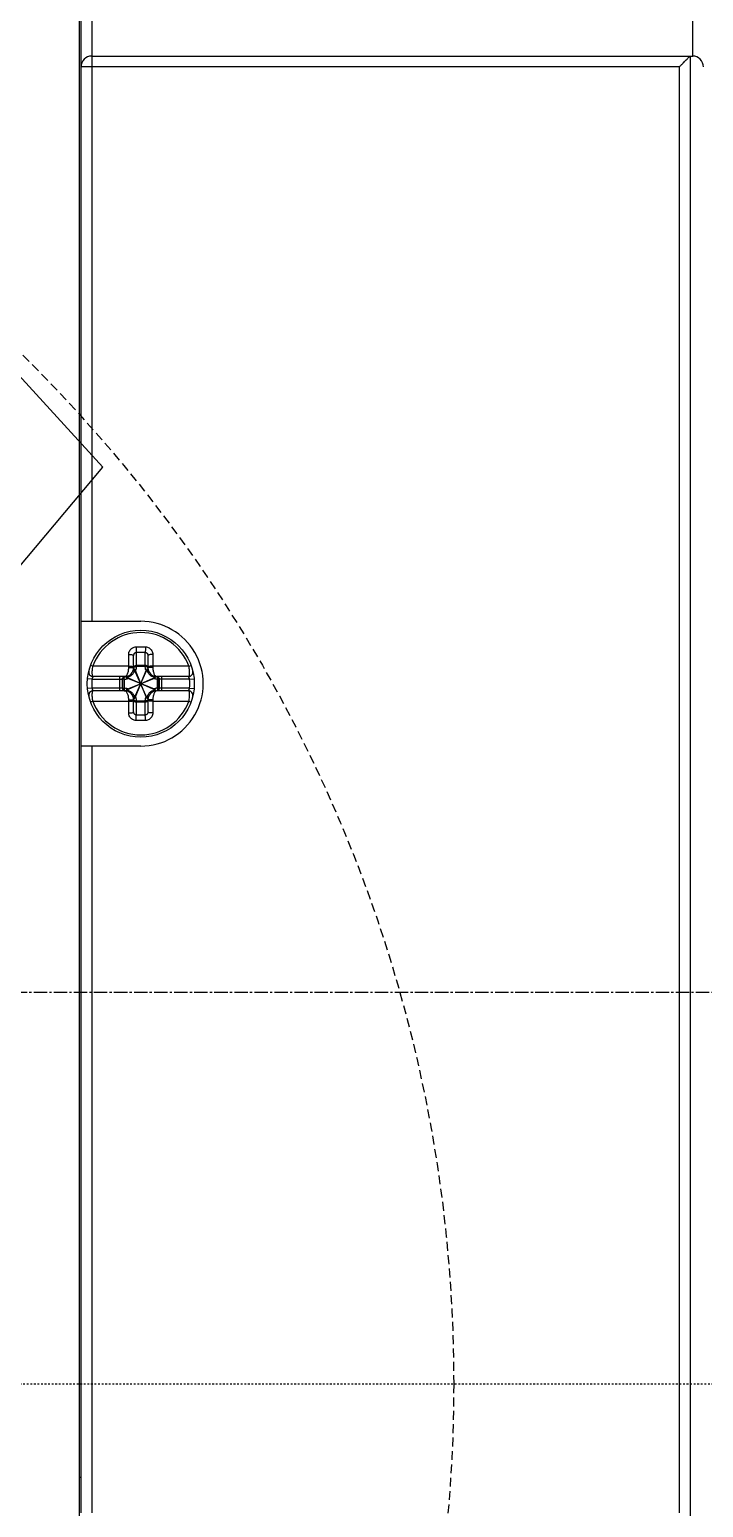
# Model space of a CAD drawing. Header units: millimetres. Extents: x -279 to 279, y -124 to 124.
# Drawn here: x 106.5 to 144.3, y -40.6 to 42.3 of the extents above; entities that cross this region are included whole.
import ezdxf

# ---------------------------------------------------------------- set-up
doc = ezdxf.new("R2010")
doc.units = ezdxf.units.MM
for name, pattern in [('AXES2', [1.125, 0.75, -0.125, 0.125, -0.125]), ('CENTER2', [1.125, 0.75, -0.125, 0.125, -0.125]), ('HIDDENX2', [0.75, 0.5, -0.25])]:
    doc.linetypes.add(name, pattern=pattern)
doc.layers.add('AXE', color=80, linetype='AXES2')

msp = doc.modelspace()

# ---------------------------------------------------------------- linework, layer by layer
for p, q in [((109.276, 48.022), (109.276, -40.632)), ((109.376, -40.932), (109.376, 45.561)), ((109.978, 45.564), (109.978, 40.768)), ((143.675, 40.768), (143.675, 45.186)), ((109.979, 40.768), (109.979, 40.167)), ((109.979, 40.768), (143.674, 40.768)), ((143.526, 40.768), (143.526, -41.532)), ((109.977, 40.165), (109.376, 40.165)), ((109.977, 40.167), (109.977, 9.068)), ((142.806, 40.167), (109.977, 40.167)), ((142.926, 40.168), (142.806, 40.167)), ((142.926, -40.932), (142.926, 40.168)), ((109.376, 9.068), (112.726, 9.068)), ((112.326, 6.468), (112.326, 7.141)), ((112.476, 7.33), (112.476, 6.598)), ((112.976, 6.598), (112.976, 7.33)), ((113.126, 7.141), (113.126, 6.468)), ((109.988, 5.818), (109.739, 5.841)), ((110.03, 6.549), (109.907, 6.594)), ((109.988, 5.818), (111.692, 5.818)), ((111.826, 5.968), (110.054, 5.968)), ((111.558, 5.168), (111.558, 5.968)), ((111.703, 5.318), (111.703, 5.818)), ((111.709, 5.819), (111.709, 5.317)), ((111.787, 5.819), (111.709, 5.819)), ((111.787, 5.819), (111.787, 5.317)), ((111.901, 5.201), (113.552, 5.935)), ((113.552, 5.201), (111.901, 5.935)), ((111.993, 5.275), (113.46, 5.861)), ((113.46, 5.275), (111.993, 5.861)), ((112.048, 6.468), (112.326, 6.468)), ((112.36, 4.743), (113.093, 6.393)), ((113.093, 4.743), (112.36, 6.393)), ((112.433, 4.834), (113.02, 6.301)), ((113.02, 4.834), (112.433, 6.301)), ((112.476, 6.59), (112.476, 6.528)), ((112.976, 6.59), (112.476, 6.59)), ((112.977, 6.528), (112.476, 6.528)), ((112.976, 6.528), (112.976, 6.59)), ((113.405, 6.468), (113.126, 6.468)), ((115.399, 5.968), (113.626, 5.968)), ((113.666, 5.317), (113.666, 5.819)), ((113.744, 5.819), (113.666, 5.819)), ((113.744, 5.317), (113.744, 5.819)), ((113.75, 5.818), (113.75, 5.318)), ((115.465, 5.818), (113.761, 5.818)), ((113.895, 5.968), (113.895, 5.168)), ((115.422, 6.549), (115.545, 6.594)), ((115.465, 5.818), (115.714, 5.841)), ((109.988, 5.318), (109.739, 5.295)), ((111.692, 5.318), (109.988, 5.318)), ((111.826, 5.168), (110.054, 5.168)), ((111.709, 5.317), (111.787, 5.317)), ((115.399, 5.168), (113.626, 5.168)), ((113.666, 5.317), (113.744, 5.317)), ((115.465, 5.318), (113.761, 5.318)), ((115.465, 5.318), (115.714, 5.295)), ((110.03, 4.586), (109.907, 4.542)), ((112.048, 4.668), (112.326, 4.668)), ((112.326, 3.994), (112.326, 4.668)), ((112.476, 4.608), (112.476, 4.545)), ((112.476, 4.608), (112.977, 4.608)), ((112.476, 4.545), (112.976, 4.545)), ((112.476, 4.538), (112.476, 3.806)), ((112.976, 4.545), (112.976, 4.608)), ((112.976, 3.806), (112.976, 4.538)), ((113.126, 4.668), (113.126, 3.994)), ((113.405, 4.668), (113.126, 4.668)), ((115.422, 4.586), (115.545, 4.542)), ((112.726, 2.068), (109.376, 2.068)), ((109.976, 2.068), (109.976, -40.932)), ((109.276, -38.93), (109.376, -38.93))]:
    msp.add_line(p, q)
at = {"color": 7}
for p in [(99.568, 29.777), (59.622, -43.098)]:
    msp.add_line(p, (110.59, 17.715), dxfattribs=at)
at = {"color": 6, "linetype": 'CENTER2', "ltscale": 0.008}
msp.add_line((209.233, -33.719), (-212.949, -33.719), dxfattribs=at)
at = {"color": 3, "linetype": 'ByBlock', "lineweight": -2}
msp.add_lwpolyline([(-10.724, 98.281), (109.276, 98.281), (109.276, -96.719), (-10.724, -96.719)], close=True, dxfattribs=at)
at = {"color": 4, "linetype": 'HIDDENX2'}
msp.add_circle((49.276, -33.719), 81, dxfattribs=at)
msp.add_circle((112.726, 5.568), 3)
for centre, radius, start, end in [((109.979, 40.165), 0.603, 89.99997, 179.99992), ((143.674, 40.165), 0.603, -0.00477, 90.00001), ((112.726, 5.568), 2.869, 20.00374, 159.99626), ((112.726, 5.568), 3.5, -90.00004, 90.00011), ((110.054, 6.218), 0.25, 166.32798, -90), ((112.726, 5.568), 2.75, 174.78409, -174.78409), ((111.826, 6.468), 0.5, -90, 0), ((113.626, 6.468), 0.5, 180, -90), ((115.399, 6.218), 0.25, -90, 13.67202), ((112.726, 5.568), 2.75, -5.21591, 5.21591), ((110.054, 4.918), 0.25, 90, -166.32798), ((111.826, 4.668), 0.5, 0, 90), ((113.626, 4.668), 0.5, 90, 180), ((115.399, 4.918), 0.25, -13.67202, 90), ((112.726, 5.568), 2.869, -159.99626, -20.00374)]:
    msp.add_arc(centre, radius, start, end)
for points, knots in [([(142.926, 40.168), (142.969, 40.21), (143.051, 40.292), (143.166, 40.408), (143.268, 40.509), (143.351, 40.593), (143.416, 40.658), (143.464, 40.706), (143.499, 40.741), (143.518, 40.76), (143.526, 40.768)], [0, 0, 0, 0, 0.1795987, 0.3466679, 0.49142, 0.6094933, 0.700988, 0.7680286, 0.8135762, 0.8485258, 0.8485258, 0.8485258, 0.8485258]), ([(112.048, 7.21), (112.048, 7.246), (112.058, 7.32), (112.101, 7.422), (112.169, 7.51), (112.257, 7.578), (112.358, 7.62), (112.43, 7.631), (112.466, 7.632)], [0, 0, 0, 0, 0.1098057, 0.2199669, 0.3301188, 0.4394918, 0.54796, 0.6552349, 0.6552349, 0.6552349, 0.6552349]), ([(112.466, 7.632), (112.523, 7.633), (112.64, 7.635), (112.813, 7.635), (112.929, 7.633), (112.987, 7.632)], [0, 0, 0, 0, 0.1736504, 0.3480313, 0.5216824, 0.5216824, 0.5216824, 0.5216824]), ([(112.466, 7.632), (112.466, 7.604), (112.467, 7.546), (112.469, 7.464), (112.472, 7.392), (112.475, 7.348), (112.476, 7.33)], [0, 0, 0, 0, 0.0855535, 0.1711448, 0.2464505, 0.3023986, 0.3023986, 0.3023986, 0.3023986]), ([(112.987, 7.632), (112.987, 7.604), (112.986, 7.546), (112.984, 7.464), (112.981, 7.392), (112.978, 7.348), (112.976, 7.33)], [0, 0, 0, 0, 0.0855532, 0.1711444, 0.2464499, 0.3023976, 0.3023976, 0.3023976, 0.3023976]), ([(112.987, 7.632), (113.023, 7.631), (113.095, 7.62), (113.196, 7.578), (113.283, 7.51), (113.351, 7.422), (113.395, 7.32), (113.405, 7.246), (113.405, 7.21)], [0, 0, 0, 0, 0.1071405, 0.2154647, 0.3249364, 0.4351139, 0.5453754, 0.6552346, 0.6552346, 0.6552346, 0.6552346]), ([(112.048, 6.549), (112.048, 6.617), (112.048, 6.758), (112.048, 6.978), (112.048, 7.13), (112.048, 7.21)], [0, 0, 0, 0, 0.2031864, 0.4228029, 0.6601804, 0.6601804, 0.6601804, 0.6601804]), ([(112.048, 7.21), (112.076, 7.21), (112.13, 7.21), (112.205, 7.202), (112.266, 7.187), (112.308, 7.171), (112.326, 7.15), (112.326, 7.141)], [0, 0, 0, 0, 0.0836628, 0.1615778, 0.2259129, 0.271165, 0.2978123, 0.2978123, 0.2978123, 0.2978123]), ([(112.326, 7.141), (112.326, 7.157), (112.33, 7.189), (112.345, 7.234), (112.369, 7.273), (112.401, 7.303), (112.437, 7.323), (112.463, 7.329), (112.476, 7.33)], [0, 0, 0, 0, 0.0478248, 0.0950374, 0.140642, 0.1838674, 0.2247332, 0.2637193, 0.2637193, 0.2637193, 0.2637193]), ([(112.476, 7.33), (112.532, 7.331), (112.643, 7.333), (112.81, 7.333), (112.921, 7.331), (112.976, 7.33)], [0, 0, 0, 0, 0.1664766, 0.3334814, 0.5000358, 0.5000358, 0.5000358, 0.5000358]), ([(112.976, 7.33), (112.989, 7.329), (113.016, 7.323), (113.052, 7.303), (113.084, 7.273), (113.108, 7.234), (113.123, 7.189), (113.126, 7.157), (113.126, 7.141)], [0, 0, 0, 0, 0.0389363, 0.079745, 0.1230044, 0.1686166, 0.2158708, 0.2637194, 0.2637194, 0.2637194, 0.2637194]), ([(113.405, 7.21), (113.377, 7.21), (113.323, 7.21), (113.248, 7.202), (113.187, 7.187), (113.145, 7.171), (113.126, 7.15), (113.126, 7.141)], [0, 0, 0, 0, 0.0836627, 0.1615774, 0.2259123, 0.2711642, 0.2978116, 0.2978116, 0.2978116, 0.2978116]), ([(113.405, 7.21), (113.405, 7.13), (113.405, 6.978), (113.405, 6.758), (113.405, 6.617), (113.405, 6.549)], [0, 0, 0, 0, 0.2381418, 0.4575888, 0.6601804, 0.6601804, 0.6601804, 0.6601804]), ([(110.03, 6.549), (110.021, 6.509), (110.006, 6.429), (109.991, 6.311), (109.985, 6.202), (109.988, 6.108), (110.001, 6.036), (110.018, 5.986), (110.044, 5.968), (110.054, 5.968)], [0, 0, 0, 0, 0.1235728, 0.2445592, 0.3560264, 0.4513325, 0.5252916, 0.5755898, 0.6074797, 0.6074797, 0.6074797, 0.6074797]), ([(110.054, 5.968), (110.054, 5.967), (110.052, 5.964), (110.049, 5.959), (110.044, 5.951), (110.037, 5.94), (110.029, 5.925), (110.019, 5.905), (110.008, 5.88), (109.997, 5.851), (109.991, 5.829), (109.988, 5.818)], [0, 0, 0, 0, 0.0039486, 0.0094157, 0.0182851, 0.0310674, 0.0483578, 0.0705441, 0.0977069, 0.1294594, 0.1648516, 0.1648516, 0.1648516, 0.1648516]), ([(112.048, 6.549), (111.973, 6.549), (111.818, 6.549), (111.578, 6.549), (111.318, 6.549), (111.033, 6.549), (110.721, 6.549), (110.384, 6.549), (110.151, 6.549), (110.03, 6.549)], [0, 0, 0, 0, 0.226677, 0.462883, 0.720889, 1.006032, 1.318365, 1.65611, 2.01782, 2.01782, 2.01782, 2.01782]), ([(111.692, 5.818), (111.692, 5.837), (111.699, 5.876), (111.728, 5.926), (111.773, 5.96), (111.809, 5.968), (111.826, 5.968)], [0, 0, 0, 0, 0.0583066, 0.1150187, 0.169396, 0.2220596, 0.2220596, 0.2220596, 0.2220596]), ([(111.692, 5.818), (111.694, 5.818), (111.698, 5.818), (111.701, 5.818), (111.703, 5.818)], [0, 0, 0, 0, 0.0059425, 0.01055145, 0.01055145, 0.01055145, 0.01055145]), ([(111.703, 5.818), (111.703, 5.837), (111.71, 5.876), (111.737, 5.92), (111.762, 5.94), (111.772, 5.947)], [0, 0, 0, 0, 0.057279, 0.1140206, 0.1515661, 0.1515661, 0.1515661, 0.1515661]), ([(111.703, 5.818), (111.704, 5.818), (111.706, 5.818), (111.708, 5.818), (111.709, 5.819)], [0, 0, 0, 0, 0.003170856, 0.006342518, 0.006342518, 0.006342518, 0.006342518]), ([(111.709, 5.819), (111.709, 5.834), (111.713, 5.864), (111.733, 5.906), (111.757, 5.932), (111.774, 5.944), (111.778, 5.946)], [0, 0, 0, 0, 0.045733, 0.0912046, 0.1362217, 0.1511912, 0.1511912, 0.1511912, 0.1511912]), ([(111.772, 5.947), (111.777, 5.95), (111.795, 5.959), (111.814, 5.965), (111.827, 5.967)], [0, 0, 0, 0, 0.01869933, 0.05823713, 0.05823713, 0.05823713, 0.05823713]), ([(111.778, 5.946), (111.786, 5.952), (111.804, 5.961), (111.823, 5.966), (111.833, 5.967)], [0, 0, 0, 0, 0.02967942, 0.05925893, 0.05925893, 0.05925893, 0.05925893]), ([(111.787, 5.819), (111.786, 5.834), (111.787, 5.863), (111.795, 5.904), (111.807, 5.937), (111.823, 5.959), (111.836, 5.966), (111.841, 5.967)], [0, 0, 0, 0, 0.0458114, 0.0879665, 0.1236543, 0.1515153, 0.1664746, 0.1664746, 0.1664746, 0.1664746]), ([(111.787, 5.819), (111.81, 5.82), (111.857, 5.824), (111.926, 5.838), (111.971, 5.853), (111.993, 5.861)], [0, 0, 0, 0, 0.0707814, 0.1412402, 0.2113736, 0.2113736, 0.2113736, 0.2113736]), ([(111.826, 5.968), (111.844, 5.968), (111.883, 5.981), (111.931, 6.026), (111.972, 6.092), (112.006, 6.174), (112.03, 6.267), (112.045, 6.366), (112.048, 6.434), (112.048, 6.468)], [0, 0, 0, 0, 0.0524925, 0.117083, 0.1951302, 0.2843041, 0.3811799, 0.4817579, 0.5846488, 0.5846488, 0.5846488, 0.5846488]), ([(112.356, 6.393), (112.358, 6.362), (112.355, 6.302), (112.331, 6.219), (112.296, 6.149), (112.255, 6.092), (112.211, 6.047), (112.166, 6.012), (112.121, 5.986), (112.079, 5.966), (112.036, 5.952), (111.993, 5.942), (111.948, 5.937), (111.917, 5.937), (111.901, 5.938)], [0, 0, 0, 0, 0.0938287, 0.1793635, 0.2565216, 0.3261378, 0.3893163, 0.4459716, 0.4967598, 0.5432983, 0.5873596, 0.6307739, 0.6753898, 0.7230868, 0.7230868, 0.7230868, 0.7230868]), ([(111.901, 5.938), (111.901, 5.944), (111.902, 5.955), (111.905, 5.968), (111.909, 5.975), (111.912, 5.975)], [0, 0, 0, 0, 0.01950644, 0.03272134, 0.04016497, 0.04016497, 0.04016497, 0.04016497]), ([(111.901, 5.935), (111.902, 5.929), (111.907, 5.917), (111.921, 5.902), (111.941, 5.887), (111.965, 5.873), (111.983, 5.865), (111.993, 5.861)], [0, 0, 0, 0, 0.0167142, 0.0370613, 0.0611929, 0.089436, 0.1210992, 0.1210992, 0.1210992, 0.1210992]), ([(112.048, 6.549), (112.076, 6.55), (112.13, 6.549), (112.204, 6.545), (112.266, 6.536), (112.303, 6.528), (112.326, 6.515), (112.326, 6.509)], [0, 0, 0, 0, 0.0836565, 0.1612525, 0.224407, 0.2666916, 0.2861967, 0.2861967, 0.2861967, 0.2861967]), ([(112.048, 6.468), (112.048, 6.482), (112.048, 6.509), (112.048, 6.536), (112.048, 6.549)], [0, 0, 0, 0, 0.04087318, 0.081449, 0.081449, 0.081449, 0.081449]), ([(112.357, 6.393), (112.35, 6.393), (112.339, 6.392), (112.326, 6.39), (112.32, 6.385), (112.319, 6.383)], [0, 0, 0, 0, 0.01982656, 0.03310502, 0.0405854, 0.0405854, 0.0405854, 0.0405854]), ([(112.326, 6.462), (112.327, 6.47), (112.331, 6.48), (112.338, 6.487), (112.34, 6.489)], [0, 0, 0, 0, 0.02191237, 0.03052101, 0.03052101, 0.03052101, 0.03052101]), ([(112.328, 6.485), (112.33, 6.496), (112.335, 6.513), (112.343, 6.528), (112.347, 6.533)], [0, 0, 0, 0, 0.03428379, 0.05182173, 0.05182173, 0.05182173, 0.05182173]), ([(112.33, 6.489), (112.331, 6.493), (112.334, 6.502), (112.338, 6.51), (112.34, 6.514)], [0, 0, 0, 0, 0.01378514, 0.02765049, 0.02765049, 0.02765049, 0.02765049]), ([(112.347, 6.533), (112.353, 6.543), (112.374, 6.566), (112.419, 6.591), (112.457, 6.598), (112.476, 6.598)], [0, 0, 0, 0, 0.0359462, 0.0921698, 0.1504178, 0.1504178, 0.1504178, 0.1504178]), ([(112.347, 6.526), (112.349, 6.53), (112.361, 6.546), (112.388, 6.568), (112.43, 6.586), (112.461, 6.591), (112.476, 6.59)], [0, 0, 0, 0, 0.0142204, 0.0579784, 0.1035325, 0.1499962, 0.1499962, 0.1499962, 0.1499962]), ([(112.347, 6.496), (112.349, 6.498), (112.362, 6.506), (112.39, 6.518), (112.431, 6.526), (112.461, 6.528), (112.476, 6.528)], [0, 0, 0, 0, 0.0103374, 0.0465112, 0.0892018, 0.1354947, 0.1354947, 0.1354947, 0.1354947]), ([(112.433, 6.301), (112.429, 6.311), (112.421, 6.33), (112.407, 6.354), (112.392, 6.373), (112.377, 6.387), (112.365, 6.392), (112.36, 6.393)], [0, 0, 0, 0, 0.0317573, 0.0600928, 0.0842418, 0.1044154, 0.1210995, 0.1210995, 0.1210995, 0.1210995]), ([(112.476, 6.528), (112.476, 6.502), (112.472, 6.45), (112.458, 6.374), (112.442, 6.325), (112.433, 6.301)], [0, 0, 0, 0, 0.0774682, 0.154588, 0.2314006, 0.2314006, 0.2314006, 0.2314006]), ([(112.476, 6.598), (112.476, 6.597), (112.476, 6.594), (112.476, 6.592), (112.476, 6.59)], [0, 0, 0, 0, 0.003688552, 0.007377923, 0.007377923, 0.007377923, 0.007377923]), ([(112.976, 6.59), (112.976, 6.592), (112.976, 6.594), (112.976, 6.597), (112.976, 6.598)], [0, 0, 0, 0, 0.003689407, 0.007377939, 0.007377939, 0.007377939, 0.007377939]), ([(113.106, 6.533), (113.1, 6.543), (113.079, 6.566), (113.034, 6.591), (112.996, 6.598), (112.976, 6.598)], [0, 0, 0, 0, 0.0359462, 0.0921698, 0.1504178, 0.1504178, 0.1504178, 0.1504178]), ([(113.106, 6.527), (113.103, 6.531), (113.092, 6.546), (113.065, 6.568), (113.023, 6.586), (112.992, 6.59), (112.976, 6.59)], [0, 0, 0, 0, 0.0141573, 0.0577532, 0.1031411, 0.1496209, 0.1496209, 0.1496209, 0.1496209]), ([(113.106, 6.495), (113.104, 6.497), (113.091, 6.506), (113.063, 6.518), (113.022, 6.526), (112.992, 6.527), (112.976, 6.528)], [0, 0, 0, 0, 0.0103421, 0.046671, 0.0894882, 0.1357595, 0.1357595, 0.1357595, 0.1357595]), ([(113.02, 6.301), (113.011, 6.325), (112.995, 6.374), (112.98, 6.45), (112.977, 6.502), (112.977, 6.528)], [0, 0, 0, 0, 0.076826, 0.1539298, 0.2313993, 0.2313993, 0.2313993, 0.2313993]), ([(113.093, 6.393), (113.088, 6.392), (113.076, 6.387), (113.061, 6.373), (113.046, 6.354), (113.032, 6.33), (113.024, 6.311), (113.02, 6.301)], [0, 0, 0, 0, 0.0166543, 0.0368369, 0.0609853, 0.0893813, 0.1210997, 0.1210997, 0.1210997, 0.1210997]), ([(113.552, 5.938), (113.521, 5.937), (113.461, 5.94), (113.379, 5.963), (113.309, 5.997), (113.252, 6.038), (113.207, 6.082), (113.172, 6.127), (113.145, 6.171), (113.125, 6.214), (113.111, 6.257), (113.101, 6.301), (113.096, 6.346), (113.096, 6.377), (113.097, 6.393)], [0, 0, 0, 0, 0.09286, 0.1779133, 0.2548012, 0.3242883, 0.3874546, 0.4441567, 0.4950951, 0.5418647, 0.5862252, 0.629993, 0.6749988, 0.7231162, 0.7231162, 0.7231162, 0.7231162]), ([(113.134, 6.383), (113.133, 6.385), (113.127, 6.39), (113.114, 6.392), (113.103, 6.393), (113.097, 6.393)], [0, 0, 0, 0, 0.00743743, 0.02062358, 0.04002973, 0.04002973, 0.04002973, 0.04002973]), ([(113.125, 6.485), (113.123, 6.496), (113.118, 6.513), (113.11, 6.528), (113.106, 6.533)], [0, 0, 0, 0, 0.03428379, 0.05182173, 0.05182173, 0.05182173, 0.05182173]), ([(113.123, 6.489), (113.122, 6.493), (113.119, 6.502), (113.115, 6.511), (113.113, 6.515)], [0, 0, 0, 0, 0.01365938, 0.02745435, 0.02745435, 0.02745435, 0.02745435]), ([(113.126, 6.462), (113.126, 6.469), (113.122, 6.48), (113.116, 6.487), (113.114, 6.489)], [0, 0, 0, 0, 0.0217285, 0.03022503, 0.03022503, 0.03022503, 0.03022503]), ([(113.405, 6.549), (113.377, 6.55), (113.323, 6.549), (113.249, 6.545), (113.186, 6.536), (113.149, 6.528), (113.126, 6.515), (113.126, 6.509)], [0, 0, 0, 0, 0.0836553, 0.1612503, 0.2244043, 0.2666891, 0.2861948, 0.2861948, 0.2861948, 0.2861948]), ([(113.405, 6.549), (113.405, 6.536), (113.405, 6.509), (113.405, 6.482), (113.405, 6.468)], [0, 0, 0, 0, 0.04057582, 0.081449, 0.081449, 0.081449, 0.081449]), ([(115.422, 6.549), (115.317, 6.549), (115.111, 6.549), (114.811, 6.549), (114.531, 6.549), (114.269, 6.549), (114.028, 6.549), (113.807, 6.549), (113.601, 6.549), (113.469, 6.549), (113.405, 6.549)], [0, 0, 0, 0, 0.317355, 0.617063, 0.898371, 1.160025, 1.401105, 1.621632, 1.824629, 2.01782, 2.01782, 2.01782, 2.01782]), ([(113.405, 6.468), (113.405, 6.434), (113.408, 6.366), (113.423, 6.267), (113.447, 6.174), (113.48, 6.092), (113.522, 6.026), (113.57, 5.981), (113.609, 5.968), (113.626, 5.968)], [0, 0, 0, 0, 0.1028909, 0.2034689, 0.3003448, 0.3895186, 0.4675659, 0.5321559, 0.5846489, 0.5846489, 0.5846489, 0.5846489]), ([(113.46, 5.861), (113.47, 5.865), (113.488, 5.873), (113.512, 5.888), (113.532, 5.902), (113.546, 5.918), (113.551, 5.929), (113.552, 5.935)], [0, 0, 0, 0, 0.0317324, 0.0600985, 0.0842445, 0.1044157, 0.1210998, 0.1210998, 0.1210998, 0.1210998]), ([(113.666, 5.819), (113.643, 5.82), (113.596, 5.824), (113.526, 5.838), (113.482, 5.853), (113.46, 5.861)], [0, 0, 0, 0, 0.0707729, 0.1411727, 0.2113666, 0.2113666, 0.2113666, 0.2113666]), ([(113.541, 5.975), (113.544, 5.975), (113.548, 5.968), (113.551, 5.956), (113.551, 5.944), (113.552, 5.938)], [0, 0, 0, 0, 0.00743598, 0.02059398, 0.04016598, 0.04016598, 0.04016598, 0.04016598]), ([(113.605, 5.968), (113.613, 5.968), (113.622, 5.963), (113.63, 5.957), (113.632, 5.955)], [0, 0, 0, 0, 0.02169078, 0.03019587, 0.03019587, 0.03019587, 0.03019587]), ([(113.626, 5.968), (113.644, 5.968), (113.68, 5.96), (113.725, 5.926), (113.754, 5.876), (113.761, 5.837), (113.761, 5.818)], [0, 0, 0, 0, 0.0526637, 0.1070409, 0.163753, 0.2220596, 0.2220596, 0.2220596, 0.2220596]), ([(113.638, 5.947), (113.64, 5.945), (113.648, 5.932), (113.658, 5.904), (113.666, 5.863), (113.667, 5.834), (113.666, 5.819)], [0, 0, 0, 0, 0.0102006, 0.0458885, 0.0880436, 0.133855, 0.133855, 0.133855, 0.133855]), ([(113.647, 5.962), (113.653, 5.96), (113.664, 5.956), (113.675, 5.95), (113.681, 5.947)], [0, 0, 0, 0, 0.01863896, 0.03733829, 0.03733829, 0.03733829, 0.03733829]), ([(113.675, 5.946), (113.679, 5.944), (113.695, 5.932), (113.72, 5.906), (113.739, 5.864), (113.744, 5.834), (113.744, 5.819)], [0, 0, 0, 0, 0.0149696, 0.0599866, 0.1054583, 0.1511912, 0.1511912, 0.1511912, 0.1511912]), ([(113.681, 5.947), (113.691, 5.94), (113.716, 5.92), (113.743, 5.876), (113.75, 5.837), (113.75, 5.818)], [0, 0, 0, 0, 0.0375455, 0.094287, 0.1515661, 0.1515661, 0.1515661, 0.1515661]), ([(113.75, 5.818), (113.749, 5.818), (113.747, 5.818), (113.745, 5.818), (113.744, 5.819)], [0, 0, 0, 0, 0.003170867, 0.006342519, 0.006342519, 0.006342519, 0.006342519]), ([(113.761, 5.818), (113.759, 5.818), (113.755, 5.818), (113.752, 5.818), (113.75, 5.818)], [0, 0, 0, 0, 0.00592009, 0.01055162, 0.01055162, 0.01055162, 0.01055162]), ([(115.399, 5.968), (115.409, 5.968), (115.435, 5.986), (115.452, 6.036), (115.464, 6.108), (115.467, 6.202), (115.462, 6.311), (115.447, 6.429), (115.431, 6.509), (115.422, 6.549)], [0, 0, 0, 0, 0.0318858, 0.0821635, 0.1560971, 0.2514174, 0.3629358, 0.4839241, 0.6074801, 0.6074801, 0.6074801, 0.6074801]), ([(115.465, 5.818), (115.462, 5.829), (115.456, 5.851), (115.445, 5.88), (115.434, 5.905), (115.424, 5.925), (115.416, 5.94), (115.409, 5.951), (115.404, 5.959), (115.401, 5.964), (115.399, 5.967), (115.399, 5.968)], [0, 0, 0, 0, 0.0352605, 0.0669405, 0.0940745, 0.116274, 0.1336148, 0.1464625, 0.155371, 0.16099, 0.1648517, 0.1648517, 0.1648517, 0.1648517]), ([(110.054, 5.168), (110.044, 5.168), (110.018, 5.15), (110.001, 5.1), (109.988, 5.028), (109.985, 4.934), (109.991, 4.825), (110.006, 4.707), (110.021, 4.627), (110.03, 4.586)], [0, 0, 0, 0, 0.0318858, 0.0821635, 0.1560971, 0.2514174, 0.3629358, 0.4839241, 0.6074801, 0.6074801, 0.6074801, 0.6074801]), ([(109.988, 5.318), (109.991, 5.306), (109.997, 5.285), (110.008, 5.255), (110.019, 5.231), (110.029, 5.211), (110.037, 5.196), (110.044, 5.185), (110.049, 5.177), (110.052, 5.172), (110.054, 5.169), (110.054, 5.168)], [0, 0, 0, 0, 0.0353923, 0.0671447, 0.0943075, 0.1164939, 0.1337842, 0.1465665, 0.1554359, 0.1609031, 0.1648516, 0.1648516, 0.1648516, 0.1648516]), ([(111.703, 5.318), (111.701, 5.318), (111.698, 5.318), (111.694, 5.318), (111.692, 5.318)], [0, 0, 0, 0, 0.00460895, 0.01055145, 0.01055145, 0.01055145, 0.01055145]), ([(111.692, 5.318), (111.692, 5.298), (111.699, 5.26), (111.728, 5.21), (111.773, 5.176), (111.809, 5.168), (111.826, 5.168)], [0, 0, 0, 0, 0.0583059, 0.1150177, 0.1693952, 0.2220596, 0.2220596, 0.2220596, 0.2220596]), ([(111.709, 5.317), (111.708, 5.317), (111.706, 5.317), (111.704, 5.318), (111.703, 5.318)], [0, 0, 0, 0, 0.003171706, 0.006342511, 0.006342511, 0.006342511, 0.006342511]), ([(111.703, 5.318), (111.703, 5.298), (111.71, 5.26), (111.737, 5.216), (111.762, 5.196), (111.772, 5.189)], [0, 0, 0, 0, 0.0572789, 0.1140203, 0.1515658, 0.1515658, 0.1515658, 0.1515658]), ([(111.709, 5.317), (111.709, 5.302), (111.713, 5.272), (111.733, 5.23), (111.757, 5.204), (111.773, 5.192), (111.778, 5.19)], [0, 0, 0, 0, 0.045665, 0.0910333, 0.13595, 0.1508712, 0.1508712, 0.1508712, 0.1508712]), ([(111.772, 5.189), (111.777, 5.186), (111.795, 5.177), (111.814, 5.171), (111.827, 5.169)], [0, 0, 0, 0, 0.01869931, 0.05823715, 0.05823715, 0.05823715, 0.05823715]), ([(111.778, 5.19), (111.786, 5.184), (111.804, 5.175), (111.823, 5.17), (111.833, 5.169)], [0, 0, 0, 0, 0.02967141, 0.05921905, 0.05921905, 0.05921905, 0.05921905]), ([(111.993, 5.275), (111.96, 5.287), (111.892, 5.307), (111.822, 5.316), (111.787, 5.317)], [0, 0, 0, 0, 0.1053394, 0.2111984, 0.2111984, 0.2111984, 0.2111984]), ([(111.787, 5.317), (111.787, 5.302), (111.787, 5.273), (111.795, 5.232), (111.807, 5.199), (111.823, 5.177), (111.836, 5.17), (111.84, 5.169)], [0, 0, 0, 0, 0.0458653, 0.0880909, 0.1238551, 0.1516436, 0.166229, 0.166229, 0.166229, 0.166229]), ([(112.048, 4.668), (112.048, 4.702), (112.045, 4.77), (112.03, 4.869), (112.006, 4.962), (111.972, 5.044), (111.931, 5.11), (111.883, 5.155), (111.844, 5.168), (111.826, 5.168)], [0, 0, 0, 0, 0.1028909, 0.2034689, 0.3003448, 0.3895186, 0.4675659, 0.5321559, 0.5846489, 0.5846489, 0.5846489, 0.5846489]), ([(111.993, 5.275), (111.983, 5.271), (111.965, 5.262), (111.94, 5.248), (111.921, 5.234), (111.907, 5.218), (111.902, 5.207), (111.901, 5.201)], [0, 0, 0, 0, 0.0316796, 0.0600381, 0.08418, 0.1044267, 0.1211, 0.1211, 0.1211, 0.1211]), ([(111.901, 5.198), (111.932, 5.199), (111.992, 5.196), (112.074, 5.173), (112.144, 5.139), (112.201, 5.098), (112.246, 5.053), (112.281, 5.009), (112.308, 4.964), (112.328, 4.921), (112.342, 4.879), (112.352, 4.835), (112.357, 4.79), (112.357, 4.759), (112.356, 4.743)], [0, 0, 0, 0, 0.0928686, 0.177922, 0.2548099, 0.3242971, 0.3874633, 0.4441655, 0.4951039, 0.5418735, 0.586234, 0.6300018, 0.6750076, 0.7232211, 0.7232211, 0.7232211, 0.7232211]), ([(111.912, 5.161), (111.909, 5.161), (111.905, 5.167), (111.902, 5.18), (111.901, 5.191), (111.901, 5.198)], [0, 0, 0, 0, 0.00741749, 0.02055169, 0.04016923, 0.04016923, 0.04016923, 0.04016923]), ([(113.097, 4.743), (113.095, 4.774), (113.098, 4.834), (113.122, 4.917), (113.156, 4.987), (113.198, 5.043), (113.242, 5.089), (113.287, 5.124), (113.331, 5.15), (113.374, 5.17), (113.417, 5.184), (113.46, 5.194), (113.505, 5.199), (113.536, 5.199), (113.552, 5.198)], [0, 0, 0, 0, 0.0938219, 0.1793572, 0.2565156, 0.3261314, 0.3893097, 0.4459654, 0.4967539, 0.5432923, 0.5873537, 0.6307681, 0.6753837, 0.7230769, 0.7230769, 0.7230769, 0.7230769]), ([(113.626, 5.168), (113.609, 5.168), (113.57, 5.155), (113.522, 5.11), (113.48, 5.044), (113.447, 4.962), (113.423, 4.869), (113.408, 4.77), (113.405, 4.702), (113.405, 4.668)], [0, 0, 0, 0, 0.0524925, 0.117083, 0.1951302, 0.2843041, 0.3811799, 0.4817579, 0.5846488, 0.5846488, 0.5846488, 0.5846488]), ([(113.666, 5.317), (113.643, 5.316), (113.596, 5.312), (113.526, 5.297), (113.482, 5.283), (113.46, 5.275)], [0, 0, 0, 0, 0.0707814, 0.1412402, 0.2113736, 0.2113736, 0.2113736, 0.2113736]), ([(113.552, 5.201), (113.551, 5.207), (113.545, 5.218), (113.532, 5.234), (113.512, 5.248), (113.488, 5.262), (113.47, 5.271), (113.46, 5.275)], [0, 0, 0, 0, 0.0167144, 0.0370631, 0.0611946, 0.0894349, 0.1210992, 0.1210992, 0.1210992, 0.1210992]), ([(113.541, 5.161), (113.544, 5.161), (113.548, 5.168), (113.551, 5.18), (113.551, 5.191), (113.552, 5.198)], [0, 0, 0, 0, 0.00744721, 0.02063901, 0.04005218, 0.04005218, 0.04005218, 0.04005218]), ([(113.666, 5.317), (113.667, 5.302), (113.666, 5.273), (113.658, 5.232), (113.646, 5.199), (113.63, 5.177), (113.617, 5.17), (113.612, 5.169)], [0, 0, 0, 0, 0.0458114, 0.0879665, 0.1236543, 0.1515153, 0.1664746, 0.1664746, 0.1664746, 0.1664746]), ([(113.675, 5.189), (113.667, 5.184), (113.649, 5.175), (113.629, 5.17), (113.62, 5.169)], [0, 0, 0, 0, 0.02967942, 0.05925893, 0.05925893, 0.05925893, 0.05925893]), ([(113.761, 5.318), (113.761, 5.298), (113.754, 5.26), (113.725, 5.21), (113.68, 5.176), (113.644, 5.168), (113.626, 5.168)], [0, 0, 0, 0, 0.0583066, 0.1150187, 0.169396, 0.2220596, 0.2220596, 0.2220596, 0.2220596]), ([(113.681, 5.189), (113.675, 5.186), (113.658, 5.177), (113.639, 5.171), (113.626, 5.169)], [0, 0, 0, 0, 0.01869933, 0.05823713, 0.05823713, 0.05823713, 0.05823713]), ([(113.744, 5.317), (113.744, 5.302), (113.739, 5.271), (113.72, 5.23), (113.695, 5.204), (113.679, 5.192), (113.675, 5.189)], [0, 0, 0, 0, 0.045733, 0.0912046, 0.1362217, 0.1511912, 0.1511912, 0.1511912, 0.1511912]), ([(113.75, 5.318), (113.75, 5.298), (113.743, 5.26), (113.716, 5.216), (113.691, 5.196), (113.681, 5.189)], [0, 0, 0, 0, 0.057279, 0.1140206, 0.1515661, 0.1515661, 0.1515661, 0.1515661]), ([(113.75, 5.318), (113.749, 5.318), (113.747, 5.317), (113.745, 5.317), (113.744, 5.317)], [0, 0, 0, 0, 0.003170859, 0.006342521, 0.006342521, 0.006342521, 0.006342521]), ([(113.761, 5.318), (113.759, 5.318), (113.755, 5.318), (113.752, 5.318), (113.75, 5.318)], [0, 0, 0, 0, 0.0059425, 0.01055145, 0.01055145, 0.01055145, 0.01055145]), ([(115.399, 5.168), (115.399, 5.169), (115.401, 5.172), (115.404, 5.177), (115.409, 5.185), (115.416, 5.196), (115.424, 5.211), (115.434, 5.231), (115.445, 5.255), (115.456, 5.285), (115.462, 5.306), (115.465, 5.318)], [0, 0, 0, 0, 0.0039486, 0.0094157, 0.0182851, 0.0310674, 0.0483578, 0.0705441, 0.0977069, 0.1294594, 0.1648516, 0.1648516, 0.1648516, 0.1648516]), ([(115.422, 4.586), (115.431, 4.627), (115.447, 4.707), (115.462, 4.825), (115.467, 4.934), (115.464, 5.028), (115.452, 5.1), (115.435, 5.15), (115.409, 5.168), (115.399, 5.168)], [0, 0, 0, 0, 0.1235728, 0.2445592, 0.3560264, 0.4513325, 0.5252916, 0.5755898, 0.6074797, 0.6074797, 0.6074797, 0.6074797]), ([(110.03, 4.586), (110.136, 4.586), (110.342, 4.586), (110.641, 4.586), (110.922, 4.586), (111.184, 4.586), (111.425, 4.586), (111.646, 4.586), (111.852, 4.586), (111.984, 4.586), (112.048, 4.586)], [0, 0, 0, 0, 0.317355, 0.617063, 0.898371, 1.160025, 1.401105, 1.621632, 1.824629, 2.01782, 2.01782, 2.01782, 2.01782]), ([(112.048, 4.586), (112.048, 4.6), (112.048, 4.627), (112.048, 4.654), (112.048, 4.668)], [0, 0, 0, 0, 0.04057582, 0.081449, 0.081449, 0.081449, 0.081449]), ([(112.048, 4.586), (112.076, 4.586), (112.13, 4.587), (112.204, 4.591), (112.266, 4.6), (112.303, 4.608), (112.326, 4.621), (112.326, 4.627)], [0, 0, 0, 0, 0.0836553, 0.1612503, 0.2244043, 0.2666891, 0.2861948, 0.2861948, 0.2861948, 0.2861948]), ([(112.048, 3.926), (112.048, 4.006), (112.048, 4.158), (112.048, 4.378), (112.048, 4.519), (112.048, 4.586)], [0, 0, 0, 0, 0.2380856, 0.457554, 0.6601804, 0.6601804, 0.6601804, 0.6601804]), ([(112.319, 4.753), (112.32, 4.751), (112.326, 4.746), (112.339, 4.744), (112.35, 4.743), (112.356, 4.743)], [0, 0, 0, 0, 0.00743743, 0.02062358, 0.04002973, 0.04002973, 0.04002973, 0.04002973]), ([(112.326, 4.674), (112.327, 4.666), (112.331, 4.656), (112.337, 4.649), (112.339, 4.647)], [0, 0, 0, 0, 0.0217285, 0.03022503, 0.03022503, 0.03022503, 0.03022503]), ([(112.328, 4.651), (112.33, 4.64), (112.335, 4.623), (112.343, 4.608), (112.347, 4.603)], [0, 0, 0, 0, 0.03428379, 0.05182173, 0.05182173, 0.05182173, 0.05182173]), ([(112.33, 4.647), (112.331, 4.642), (112.334, 4.634), (112.338, 4.625), (112.34, 4.621)], [0, 0, 0, 0, 0.01365939, 0.02745435, 0.02745435, 0.02745435, 0.02745435]), ([(112.347, 4.641), (112.349, 4.638), (112.362, 4.63), (112.39, 4.618), (112.431, 4.61), (112.461, 4.609), (112.476, 4.608)], [0, 0, 0, 0, 0.0103421, 0.046671, 0.0894882, 0.1357595, 0.1357595, 0.1357595, 0.1357595]), ([(112.347, 4.609), (112.35, 4.605), (112.361, 4.59), (112.388, 4.567), (112.43, 4.549), (112.461, 4.545), (112.476, 4.545)], [0, 0, 0, 0, 0.0141573, 0.0577532, 0.1031411, 0.1496209, 0.1496209, 0.1496209, 0.1496209]), ([(112.347, 4.603), (112.353, 4.593), (112.374, 4.57), (112.419, 4.544), (112.457, 4.538), (112.476, 4.538)], [0, 0, 0, 0, 0.0359462, 0.0921698, 0.1504178, 0.1504178, 0.1504178, 0.1504178]), ([(112.36, 4.743), (112.365, 4.744), (112.377, 4.749), (112.392, 4.763), (112.407, 4.782), (112.421, 4.806), (112.429, 4.825), (112.433, 4.834)], [0, 0, 0, 0, 0.0166543, 0.0368369, 0.0609853, 0.0893813, 0.1210997, 0.1210997, 0.1210997, 0.1210997]), ([(112.433, 4.834), (112.442, 4.811), (112.458, 4.761), (112.472, 4.686), (112.476, 4.634), (112.476, 4.608)], [0, 0, 0, 0, 0.076826, 0.1539298, 0.2313993, 0.2313993, 0.2313993, 0.2313993]), ([(112.476, 4.545), (112.476, 4.544), (112.476, 4.542), (112.476, 4.539), (112.476, 4.538)], [0, 0, 0, 0, 0.003689407, 0.007377939, 0.007377939, 0.007377939, 0.007377939]), ([(113.106, 4.64), (113.103, 4.638), (113.09, 4.63), (113.063, 4.618), (113.022, 4.61), (112.992, 4.608), (112.976, 4.608)], [0, 0, 0, 0, 0.0103374, 0.0465112, 0.0892018, 0.1354947, 0.1354947, 0.1354947, 0.1354947]), ([(113.106, 4.61), (113.103, 4.606), (113.092, 4.59), (113.065, 4.568), (113.023, 4.55), (112.992, 4.545), (112.976, 4.545)], [0, 0, 0, 0, 0.0142204, 0.0579784, 0.1035325, 0.1499962, 0.1499962, 0.1499962, 0.1499962]), ([(113.106, 4.603), (113.1, 4.593), (113.079, 4.57), (113.034, 4.544), (112.996, 4.538), (112.976, 4.538)], [0, 0, 0, 0, 0.0359462, 0.0921698, 0.1504178, 0.1504178, 0.1504178, 0.1504178]), ([(112.976, 4.538), (112.976, 4.539), (112.976, 4.542), (112.976, 4.544), (112.976, 4.545)], [0, 0, 0, 0, 0.003688555, 0.007377923, 0.007377923, 0.007377923, 0.007377923]), ([(112.977, 4.608), (112.977, 4.634), (112.98, 4.686), (112.995, 4.761), (113.011, 4.811), (113.02, 4.834)], [0, 0, 0, 0, 0.0774682, 0.154588, 0.2314006, 0.2314006, 0.2314006, 0.2314006]), ([(113.02, 4.834), (113.025, 4.822), (113.035, 4.8), (113.053, 4.772), (113.071, 4.752), (113.086, 4.744), (113.093, 4.743)], [0, 0, 0, 0, 0.0391246, 0.0726548, 0.0995837, 0.1209714, 0.1209714, 0.1209714, 0.1209714]), ([(113.134, 4.753), (113.133, 4.751), (113.127, 4.746), (113.114, 4.744), (113.103, 4.743), (113.096, 4.743)], [0, 0, 0, 0, 0.00742914, 0.02057673, 0.04016399, 0.04016399, 0.04016399, 0.04016399]), ([(113.125, 4.651), (113.123, 4.64), (113.118, 4.623), (113.11, 4.608), (113.106, 4.603)], [0, 0, 0, 0, 0.03428379, 0.05182174, 0.05182174, 0.05182174, 0.05182174]), ([(113.126, 4.674), (113.126, 4.666), (113.122, 4.656), (113.115, 4.649), (113.113, 4.646)], [0, 0, 0, 0, 0.02191237, 0.03052101, 0.03052101, 0.03052101, 0.03052101]), ([(113.123, 4.647), (113.122, 4.643), (113.119, 4.634), (113.115, 4.626), (113.113, 4.622)], [0, 0, 0, 0, 0.01378514, 0.02765049, 0.02765049, 0.02765049, 0.02765049]), ([(113.405, 4.586), (113.377, 4.586), (113.323, 4.587), (113.249, 4.591), (113.186, 4.6), (113.149, 4.608), (113.126, 4.621), (113.126, 4.627)], [0, 0, 0, 0, 0.0836565, 0.1612525, 0.224407, 0.2666916, 0.2861967, 0.2861967, 0.2861967, 0.2861967]), ([(113.405, 4.668), (113.405, 4.654), (113.405, 4.627), (113.405, 4.6), (113.405, 4.586)], [0, 0, 0, 0, 0.04087318, 0.081449, 0.081449, 0.081449, 0.081449]), ([(113.405, 4.586), (113.48, 4.586), (113.634, 4.586), (113.875, 4.586), (114.135, 4.586), (114.42, 4.586), (114.731, 4.586), (115.069, 4.586), (115.302, 4.586), (115.422, 4.586)], [0, 0, 0, 0, 0.226677, 0.462883, 0.720889, 1.006032, 1.318365, 1.65611, 2.01782, 2.01782, 2.01782, 2.01782]), ([(113.405, 4.586), (113.405, 4.519), (113.405, 4.378), (113.405, 4.158), (113.405, 4.005), (113.405, 3.926)], [0, 0, 0, 0, 0.2032378, 0.422876, 0.6601804, 0.6601804, 0.6601804, 0.6601804]), ([(112.048, 3.926), (112.076, 3.925), (112.13, 3.926), (112.205, 3.934), (112.266, 3.949), (112.308, 3.965), (112.326, 3.986), (112.326, 3.994)], [0, 0, 0, 0, 0.0836627, 0.1615774, 0.2259123, 0.2711642, 0.2978116, 0.2978116, 0.2978116, 0.2978116]), ([(112.466, 3.504), (112.43, 3.505), (112.358, 3.515), (112.257, 3.558), (112.17, 3.625), (112.102, 3.713), (112.058, 3.816), (112.048, 3.89), (112.048, 3.926)], [0, 0, 0, 0, 0.1071405, 0.2154647, 0.3249364, 0.4351139, 0.5453754, 0.6552346, 0.6552346, 0.6552346, 0.6552346]), ([(112.476, 3.806), (112.463, 3.807), (112.437, 3.812), (112.401, 3.833), (112.369, 3.863), (112.345, 3.902), (112.33, 3.947), (112.326, 3.978), (112.326, 3.994)], [0, 0, 0, 0, 0.0389363, 0.079745, 0.1230044, 0.1686166, 0.2158708, 0.2637194, 0.2637194, 0.2637194, 0.2637194]), ([(112.466, 3.504), (112.466, 3.532), (112.467, 3.589), (112.469, 3.671), (112.472, 3.744), (112.475, 3.787), (112.476, 3.806)], [0, 0, 0, 0, 0.0855532, 0.1711444, 0.2464499, 0.3023976, 0.3023976, 0.3023976, 0.3023976]), ([(112.987, 3.504), (112.929, 3.503), (112.813, 3.501), (112.64, 3.501), (112.523, 3.503), (112.466, 3.504)], [0, 0, 0, 0, 0.1736511, 0.348032, 0.5216824, 0.5216824, 0.5216824, 0.5216824]), ([(112.976, 3.806), (112.921, 3.805), (112.81, 3.803), (112.643, 3.803), (112.532, 3.805), (112.476, 3.806)], [0, 0, 0, 0, 0.1665544, 0.3335592, 0.5000358, 0.5000358, 0.5000358, 0.5000358]), ([(113.126, 3.994), (113.126, 3.978), (113.123, 3.947), (113.108, 3.902), (113.084, 3.863), (113.052, 3.833), (113.016, 3.812), (112.989, 3.807), (112.976, 3.806)], [0, 0, 0, 0, 0.0478248, 0.0950374, 0.140642, 0.1838674, 0.2247332, 0.2637193, 0.2637193, 0.2637193, 0.2637193]), ([(112.987, 3.504), (112.987, 3.532), (112.986, 3.589), (112.984, 3.671), (112.981, 3.744), (112.978, 3.787), (112.976, 3.806)], [0, 0, 0, 0, 0.0855535, 0.1711448, 0.2464505, 0.3023986, 0.3023986, 0.3023986, 0.3023986]), ([(113.405, 3.926), (113.405, 3.89), (113.395, 3.816), (113.351, 3.713), (113.283, 3.626), (113.196, 3.558), (113.095, 3.515), (113.023, 3.505), (112.987, 3.504)], [0, 0, 0, 0, 0.1098057, 0.2199669, 0.3301188, 0.4394918, 0.54796, 0.6552349, 0.6552349, 0.6552349, 0.6552349]), ([(113.405, 3.926), (113.377, 3.925), (113.323, 3.926), (113.248, 3.934), (113.187, 3.949), (113.145, 3.965), (113.126, 3.986), (113.126, 3.994)], [0, 0, 0, 0, 0.0836628, 0.1615778, 0.2259129, 0.271165, 0.2978123, 0.2978123, 0.2978123, 0.2978123])]:
    msp.add_open_spline(points, degree=3, knots=knots)
for points in [[(111.827, 5.967), (111.832, 5.968), (111.837, 5.968), (111.843, 5.968)], [(111.833, 5.967), (111.836, 5.967), (111.84, 5.968), (111.843, 5.968)], [(111.841, 5.967), (111.841, 5.967), (111.842, 5.968), (111.843, 5.968)], [(111.843, 5.968), (111.844, 5.968), (111.846, 5.968), (111.848, 5.968)], [(111.843, 5.968), (111.844, 5.968), (111.846, 5.968), (111.848, 5.968)], [(111.901, 5.938), (111.901, 5.937), (111.901, 5.936), (111.901, 5.935)], [(112.326, 6.462), (112.327, 6.471), (112.328, 6.48), (112.33, 6.489)], [(112.326, 6.468), (112.326, 6.474), (112.327, 6.479), (112.328, 6.485)], [(112.34, 6.514), (112.342, 6.518), (112.344, 6.522), (112.347, 6.526)], [(112.34, 6.489), (112.342, 6.492), (112.344, 6.494), (112.347, 6.496)], [(112.356, 6.393), (112.357, 6.393), (112.359, 6.393), (112.36, 6.393)], [(113.097, 6.393), (113.095, 6.393), (113.094, 6.393), (113.093, 6.393)], [(113.113, 6.515), (113.111, 6.519), (113.109, 6.523), (113.106, 6.527)], [(113.114, 6.489), (113.111, 6.491), (113.109, 6.493), (113.106, 6.495)], [(113.126, 6.462), (113.126, 6.471), (113.125, 6.48), (113.123, 6.489)], [(113.126, 6.468), (113.126, 6.474), (113.126, 6.479), (113.125, 6.485)], [(113.552, 5.938), (113.552, 5.937), (113.552, 5.936), (113.552, 5.935)], [(113.605, 5.968), (113.62, 5.968), (113.635, 5.965), (113.648, 5.96)], [(113.61, 5.968), (113.616, 5.968), (113.623, 5.967), (113.629, 5.966)], [(113.629, 5.966), (113.635, 5.965), (113.641, 5.964), (113.647, 5.962)], [(113.632, 5.955), (113.634, 5.952), (113.636, 5.95), (113.638, 5.947)], [(113.648, 5.96), (113.658, 5.956), (113.667, 5.952), (113.675, 5.946)], [(111.827, 5.169), (111.832, 5.168), (111.837, 5.168), (111.843, 5.168)], [(111.833, 5.169), (111.836, 5.168), (111.839, 5.168), (111.843, 5.168)], [(111.84, 5.169), (111.841, 5.168), (111.842, 5.168), (111.843, 5.168)], [(111.843, 5.168), (111.844, 5.168), (111.846, 5.168), (111.848, 5.167)], [(111.843, 5.168), (111.844, 5.168), (111.846, 5.168), (111.848, 5.167)], [(111.901, 5.201), (111.901, 5.2), (111.901, 5.199), (111.901, 5.198)], [(113.552, 5.198), (113.552, 5.199), (113.552, 5.2), (113.552, 5.201)], [(113.61, 5.168), (113.609, 5.168), (113.607, 5.168), (113.605, 5.167)], [(113.61, 5.168), (113.609, 5.168), (113.607, 5.168), (113.605, 5.167)], [(113.626, 5.169), (113.621, 5.168), (113.616, 5.168), (113.61, 5.168)], [(113.62, 5.169), (113.617, 5.168), (113.613, 5.168), (113.61, 5.168)], [(113.612, 5.169), (113.612, 5.168), (113.611, 5.168), (113.61, 5.168)], [(112.326, 4.674), (112.327, 4.665), (112.328, 4.656), (112.33, 4.647)], [(112.326, 4.668), (112.326, 4.662), (112.327, 4.657), (112.328, 4.651)], [(112.339, 4.647), (112.342, 4.644), (112.344, 4.642), (112.347, 4.641)], [(112.34, 4.621), (112.342, 4.617), (112.344, 4.613), (112.347, 4.609)], [(112.356, 4.743), (112.358, 4.743), (112.359, 4.743), (112.36, 4.743)], [(113.097, 4.743), (113.095, 4.743), (113.094, 4.743), (113.093, 4.743)], [(113.113, 4.646), (113.111, 4.644), (113.109, 4.642), (113.106, 4.64)], [(113.113, 4.622), (113.111, 4.617), (113.109, 4.613), (113.106, 4.61)], [(113.126, 4.674), (113.126, 4.665), (113.125, 4.656), (113.123, 4.647)], [(113.126, 4.668), (113.126, 4.662), (113.126, 4.657), (113.125, 4.651)]]:
    msp.add_open_spline(points, degree=3)
at = {"layer": 'AXE'}
msp.add_line((85.348, -11.732), (278.724, -11.732), dxfattribs=at)

doc.saveas('drawing.dxf')
